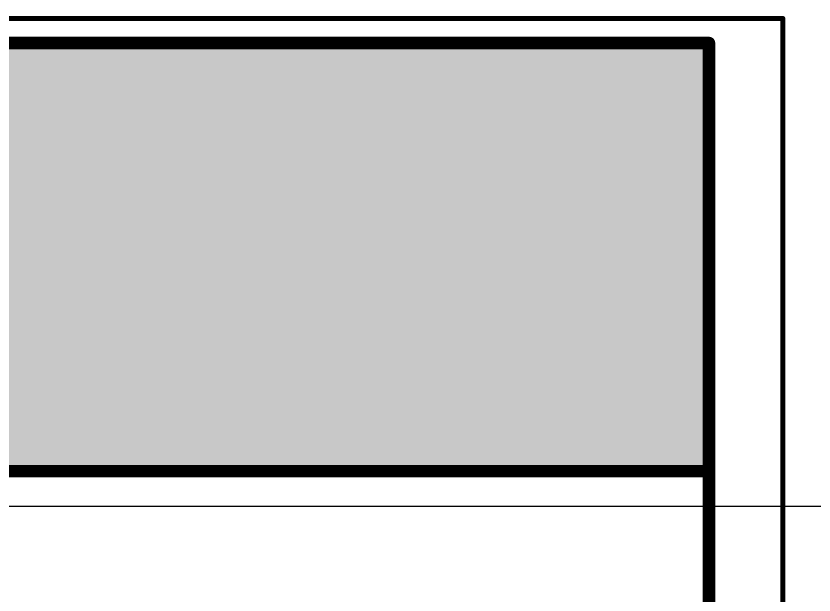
# Model space of a CAD drawing. Extents: x -0.1 to 1.18, y 0 to 3.76.
# Drawn here: x 0.319 to 0.6381, y 3.4646 to 3.6963 of the extents above; entities that cross this region are included whole.
import ezdxf

# ---------------------------------------------------------------- set-up
doc = ezdxf.new("R2010")
doc.units = 0
for name, color, linetype in [('20', 31, 'CONTINUOUS'), ('21', 253, 'CONTINUOUS'), ('39', 12, 'CONTINUOUS'), ('41', 12, 'CONTINUOUS'), ('43', 110, 'CONTINUOUS'), ('51', 253, 'CONTINUOUS')]:
    doc.layers.add(name, color=color, linetype=linetype)

# ---------------------------------------------------------------- blocks, each defined once
blk = doc.blocks.new('RECT')
blk.add_solid([(-0.5, -0.5), (0.5, -0.5), (-0.5, 0.5), (0.5, 0.5)])

msp = doc.modelspace()

# ---------------------------------------------------------------- linework, layer by layer
at = {"layer": '20'}
msp.add_line((1.15, 3.5), (0, 3.5), dxfattribs=at)
at = {"layer": '21', "const_width": 0.005}
for points in [[(0.103937, 3.685433), (0.596063, 3.685433)], [(0.596063, 3.685433), (0.596063, 3.471654)]]:
    msp.add_lwpolyline(points, dxfattribs=at)
at = {"layer": '21', "const_width": 0.0025}
for points in [[(0.597313, 3.685433, 1), (0.594813, 3.685433)], [(0.596063, 3.684183, 1), (0.596063, 3.686683)], [(0.594813, 3.471654, 1), (0.597313, 3.471654)]]:
    msp.add_lwpolyline(points, format="xyb", dxfattribs=at)
at = {"layer": '39', "const_width": 0.001969}
for points in [[(0.074409, 3.695276), (0.625591, 3.695276)], [(0.625591, 3.695276), (0.625591, 3.085039)]]:
    msp.add_lwpolyline(points, dxfattribs=at)
at = {"layer": '39', "const_width": 0.000984}
for points in [[(0.626083, 3.695276, 1), (0.625098, 3.695276)], [(0.625591, 3.694783, 1), (0.625591, 3.695768)]]:
    msp.add_lwpolyline(points, format="xyb", dxfattribs=at)
at = {"layer": '51', "const_width": 0.005}
for points in [[(0.103937, 3.685433), (0.596063, 3.685433)], [(0.596063, 3.685433), (0.596063, 3.514173)], [(0.596063, 3.514173), (0.103937, 3.514173)], [(0.596063, 3.514173), (0.596063, 3.114567)]]:
    msp.add_lwpolyline(points, dxfattribs=at)
at = {"layer": '51', "const_width": 0.0025}
for points in [[(0.597313, 3.685433, 1), (0.594813, 3.685433)], [(0.596063, 3.684183, 1), (0.596063, 3.686683)], [(0.597313, 3.514173, 1), (0.594813, 3.514173)], [(0.596063, 3.512923, 1), (0.596063, 3.515423)], [(0.594813, 3.514173, 1), (0.597313, 3.514173)]]:
    msp.add_lwpolyline(points, format="xyb", dxfattribs=at)

# ---------------------------------------------------------------- block references
at = {"layer": '41', "xscale": 0.492126, "yscale": 0.17126}
msp.add_blockref('RECT', (0.35, 3.599803), dxfattribs=at)
at = {"layer": '43', "xscale": 0.492126, "yscale": 0.17126}
msp.add_blockref('RECT', (0.35, 3.599803), dxfattribs=at)

doc.saveas('drawing.dxf')
